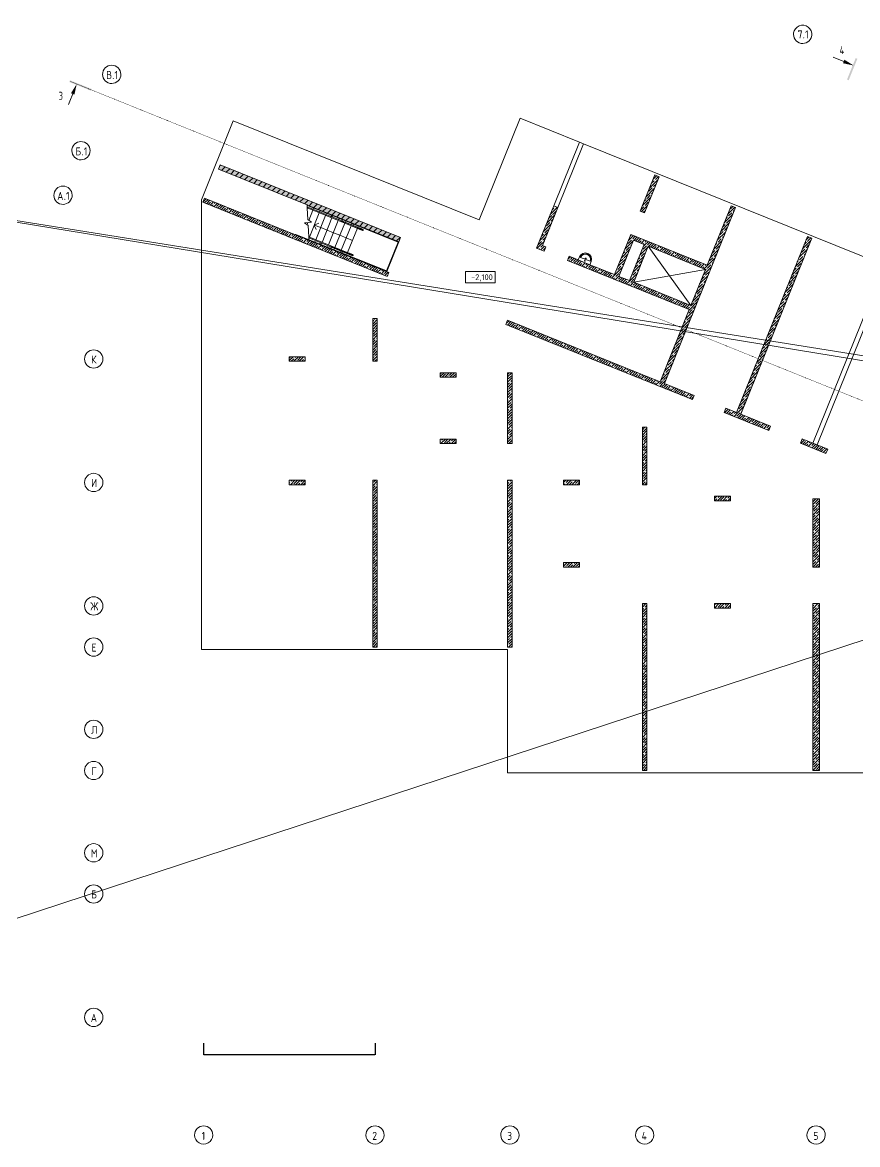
# Model space of a CAD drawing. Header units: millimetres. Extents: x -584918 to 2941280, y 3000189 to 4229862.
# Drawn here: x -466260 to -429717, y 3464707 to 3513793 of the extents above; entities that cross this region are included whole.
import ezdxf

# ---------------------------------------------------------------- set-up
doc = ezdxf.new("R2010")
doc.units = ezdxf.units.MM
doc.linetypes.add('ASVP_Линия разреза', pattern=[20, 0, -10, 0, -10])
doc.layers.get('Defpoints').update_dxf_attribs({"lineweight": 0})
for name, color, linetype, lineweight in [('Аннотация', 7, 'Continuous', 0), ('Лестницы', 7, 'Continuous', 0), ('Линии', 7, 'Continuous', 0), ('Ограждение', 7, 'Continuous', 0), ('Оси', 7, 'Continuous', 0), ('Отметки', 7, 'Continuous', 0), ('Перекрытие', 7, 'Continuous', 0), ('Разрезы', 7, 'Continuous', 0), ('Сантехника', 7, 'Continuous', 0), ('Стены внутренние', 7, 'Continuous', 0), ('Стены несущие', 7, 'Continuous', 0), ('Стены отделка', 7, 'Continuous', 0), ('Стрелки вверх', 7, 'Continuous', 0), ('экспертиза ДУ', 1, 'Continuous', 0)]:
    doc.layers.add(name, color=color, linetype=linetype, lineweight=lineweight)
doc.styles.add('GOST Common_1', font='', dxfattribs={"height": 700})
doc.styles.add('GOST Common_2', font='', dxfattribs={"height": 500})
doc.styles.add('GOST Common_4', font='', dxfattribs={"width": 0.8, "height": 700})
doc.styles.get("Standard").update_dxf_attribs({"font": 'arial.ttf'})
doc.styles.get('GOST Common_1').set_extended_font_data('GOST Common')
doc.styles.get('GOST Common_2').set_extended_font_data('GOST Common')
doc.styles.get('GOST Common_4').set_extended_font_data('GOST Common')
doc.dimstyles.new('ISO-25', dxfattribs={"dimtxt": 2.5, "dimasz": 2.5, "dimexe": 1.25, "dimexo": 0.625, "dimtad": 1, "dimtxsty": 'Standard', "dimcen": 2.5, "dimadec": 0, "dimazin": 0, "dimtfac": 1, "dimtmove": 0, "dimatfit": 3, "dimfxl": 1, "dimarcsym": 0})
pattern_1 = [(45, (-434112.28, 3473620.18), (-114.04925, 114.04925), []), (45, (-433998.23, 3473620.18), (-114.04925, 114.04925), [201.613, -40.323, 3.353, -36.97])]

# ---------------------------------------------------------------- blocks, each defined once
blk = doc.blocks.new('Тип перил - Перила_Внутренний_-6271412-АР Этаж 00')
at = {"layer": 'Ограждение'}
for p, q in [((-18203, 31458), (-17511, 31179)), ((-17496, 31216), (-18188, 31495)), ((-18158, 31463), (-18160, 31459)), ((-17478, 31165), (-17444, 31152)), ((-17429, 31189), (-17463, 31202)), ((-17436, 31172), (-17438, 31168))]:
    blk.add_line(p, q, dxfattribs=at)
at = {"layer": 'Ограждение', "flags": 128}
for points in [[(-17478, 31165), (-17481, 31166), (-17483, 31167), (-17486, 31168), (-17489, 31169), (-17491, 31171), (-17494, 31172), (-17496, 31173), (-17499, 31174), (-17501, 31175), (-17504, 31176), (-17506, 31176), (-17508, 31177), (-17511, 31178), (-17511, 31179)], [(-17496, 31216), (-17494, 31215), (-17491, 31214), (-17489, 31213), (-17487, 31212), (-17484, 31211), (-17482, 31210), (-17479, 31209), (-17477, 31208), (-17474, 31207), (-17472, 31206), (-17469, 31205), (-17466, 31204), (-17464, 31203), (-17463, 31202)]]:
    blk.add_lwpolyline(points, dxfattribs=at)
blk = doc.blocks.new('Тип перил - Дуга D40_расстояние между поручнями 400-6859487-АР Этаж 00')
at = {"layer": 'Ограждение'}
for p, q in [((0, 0), (0, 2)), ((0, -2), (0, 0))]:
    blk.add_line(p, q, dxfattribs=at)
at = {"layer": 'Ограждение', "flags": 128}
for points in [[(0, 20), (8, 20), (16, 20), (24, 20), (32, 20), (40, 20), (48, 20), (55, 20), (63, 20), (70, 20), (78, 20), (85, 20), (92, 20), (99, 20), (106, 20), (113, 20), (119, 20), (126, 20), (132, 20), (138, 20), (143, 20), (149, 20), (154, 20), (159, 20), (164, 20), (168, 20), (172, 20), (176, 20), (180, 20), (183, 20), (186, 20), (189, 20), (192, 20), (194, 20), (196, 20), (197, 20), (198, 20), (199, 20), (200, 20), (200, 20), (200, 20)], [(200, 20), (200, 20), (199, 20), (199, 20), (197, 20), (196, 20), (194, 20), (192, 20), (190, 20), (187, 20), (184, 20), (181, 20), (177, 20), (174, 20), (169, 20), (165, 20), (160, 20), (156, 20), (150, 20), (145, 20), (139, 20), (133, 20), (127, 20), (121, 20), (115, 20), (108, 20), (101, 20), (94, 20), (87, 20), (80, 20), (72, 20), (65, 20), (57, 20), (50, 20), (42, 20), (34, 20), (26, 20), (18, 20), (10, 20), (2, 20), (0, 20)], [(200, 20), (201, 20), (202, 20), (202, 20), (203, 20), (204, 20), (205, 19), (206, 19), (206, 19), (207, 19), (208, 18), (209, 18), (209, 18), (210, 17), (211, 17), (211, 17), (212, 16), (213, 16), (213, 15), (214, 14), (214, 14), (215, 13), (215, 13), (216, 12), (216, 11), (217, 11), (217, 10), (218, 9), (218, 9), (218, 8), (219, 7), (219, 6), (219, 6), (219, 5), (220, 4), (220, 3), (220, 3), (220, 2), (220, 1), (220, 0), (220, 0)], [(220, 0), (220, -1), (220, -2), (220, -2), (220, -3), (220, -4), (219, -5), (219, -6), (219, -6), (219, -7), (218, -8), (218, -9), (218, -9), (217, -10), (217, -11), (217, -11), (216, -12), (216, -13), (215, -13), (214, -14), (214, -14), (213, -15), (213, -15), (212, -16), (211, -16), (211, -17), (210, -17), (209, -18), (209, -18), (208, -18), (207, -19), (206, -19), (206, -19), (205, -19), (204, -20), (203, -20), (203, -20), (202, -20), (201, -20), (200, -20), (200, -20)], [(0, -20), (8, -20), (16, -20), (24, -20), (32, -20), (40, -20), (48, -20), (55, -20), (63, -20), (70, -20), (78, -20), (85, -20), (92, -20), (99, -20), (106, -20), (113, -20), (119, -20), (126, -20), (132, -20), (138, -20), (143, -20), (149, -20), (154, -20), (159, -20), (164, -20), (168, -20), (172, -20), (176, -20), (180, -20), (183, -20), (186, -20), (189, -20), (192, -20), (194, -20), (196, -20), (197, -20), (198, -20), (199, -20), (200, -20), (200, -20), (200, -20)], [(200, -20), (200, -20), (199, -20), (199, -20), (197, -20), (196, -20), (194, -20), (192, -20), (190, -20), (187, -20), (184, -20), (181, -20), (177, -20), (174, -20), (169, -20), (165, -20), (160, -20), (156, -20), (150, -20), (145, -20), (139, -20), (133, -20), (127, -20), (121, -20), (115, -20), (108, -20), (101, -20), (94, -20), (87, -20), (80, -20), (72, -20), (65, -20), (57, -20), (50, -20), (42, -20), (34, -20), (26, -20), (18, -20), (10, -20), (2, -20), (0, -20)]]:
    blk.add_lwpolyline(points, dxfattribs=at)
blk = doc.blocks.new('Тип перил - Перила_Внутренний_-V1-АР Этаж 00')
at = {"layer": 'Ограждение'}
for p, q in [((-19690, 32100), (-19687, 32056)), ((-17487, 31212), (-19690, 32100)), ((-17502, 31175), (-19687, 32056)), ((-17498, 31173), (-17502, 31175)), ((-17498, 31173), (-17493, 31188)), ((-17498, 31173), (-17493, 31188)), ((-17478, 31165), (-17498, 31173)), ((-17490, 31195), (-17483, 31211)), ((-17490, 31195), (-17483, 31211)), ((-17483, 31211), (-17487, 31212)), ((-17463, 31202), (-17483, 31211)), ((-17478, 31165), (-17463, 31202)), ((-17478, 31165), (-17463, 31202)), ((-17444, 31152), (-17478, 31165)), ((-17429, 31189), (-17463, 31202)), ((-17444, 31152), (-17429, 31189))]:
    blk.add_line(p, q, dxfattribs=at)
blk = doc.blocks.new('Тип перил - Перила_Внутренний_-6271440-АР Этаж 00')
at = {"layer": 'Ограждение'}
for p, q in [((-18648, 30354), (-17956, 30075)), ((-17941, 30112), (-18633, 30391)), ((-18603, 30360), (-18605, 30356)), ((-17923, 30062), (-17889, 30048)), ((-17874, 30085), (-17908, 30099)), ((-17881, 30069), (-17883, 30064))]:
    blk.add_line(p, q, dxfattribs=at)
at = {"layer": 'Ограждение', "flags": 128}
for points in [[(-17923, 30062), (-17926, 30063), (-17928, 30064), (-17931, 30065), (-17933, 30066), (-17936, 30067), (-17938, 30068), (-17941, 30069), (-17943, 30070), (-17946, 30071), (-17948, 30072), (-17951, 30073), (-17953, 30074), (-17955, 30075), (-17956, 30075)], [(-17941, 30112), (-17939, 30111), (-17936, 30110), (-17934, 30109), (-17931, 30108), (-17929, 30107), (-17927, 30106), (-17924, 30105), (-17921, 30104), (-17919, 30103), (-17916, 30102), (-17914, 30101), (-17911, 30100), (-17909, 30099), (-17908, 30099)]]:
    blk.add_lwpolyline(points, dxfattribs=at)
blk = doc.blocks.new('Тип перил - Перила_Внутренний_-V2-АР Этаж 00')
at = {"layer": 'Ограждение'}
for p, q in [((-19620, 30788), (-19617, 30744)), ((-17931, 30108), (-19620, 30788)), ((-17946, 30071), (-19617, 30744)), ((-17943, 30070), (-17946, 30071)), ((-17943, 30070), (-17937, 30084)), ((-17943, 30070), (-17937, 30084)), ((-17923, 30062), (-17943, 30070)), ((-17934, 30091), (-17928, 30107)), ((-17934, 30091), (-17928, 30107)), ((-17928, 30107), (-17931, 30108)), ((-17908, 30099), (-17928, 30107)), ((-17923, 30062), (-17908, 30099)), ((-17923, 30062), (-17908, 30099)), ((-17889, 30048), (-17923, 30062)), ((-17874, 30085), (-17908, 30099)), ((-17889, 30048), (-17874, 30085))]:
    blk.add_line(p, q, dxfattribs=at)
blk = doc.blocks.new('ADSK_Ограждение_Опоры_Г_образная - D15 высота60 консоль80-139754-АР Этаж 00')
at = {"layer": 'Ограждение'}
for p, q in [((-7.5, 80), (-7.5, 20)), ((-7.5, 80), (0, 80)), ((0, 80), (7.5, 80)), ((7.5, 20), (7.5, 80))]:
    blk.add_line(p, q, dxfattribs=at)
blk = doc.blocks.new('ADSK_Ограждение_Опоры_Г_образная - D15 высота60 консоль80-V3-АР Этаж 00')
at = {"layer": 'Ограждение'}
for p, q in [((-8, 80), (0, 80)), ((-8, 80), (-8, 20)), ((0, 80), (8, 80)), ((8, 20), (8, 80))]:
    blk.add_line(p, q, dxfattribs=at)
blk = doc.blocks.new('ADSK_Умывальник_Полукруглый_Керамический_ГОСТ30493-96 - 2-ой величины-228735-АР Этаж 00')
at = {"layer": 'Сантехника'}
for p, q in [((-7770, 29916), (-7824, 29782)), ((-7824, 29782), (-7314, 29576)), ((-7306, 29729), (-7724, 29897)), ((-7314, 29576), (-7260, 29710))]:
    blk.add_line(p, q, dxfattribs=at)
at = {"layer": 'Сантехника', "flags": 128}
blk.add_lwpolyline([(-7306, 29729), (-7303, 29738), (-7300, 29746), (-7298, 29755), (-7296, 29764), (-7294, 29772), (-7292, 29781), (-7291, 29790), (-7290, 29799), (-7290, 29808), (-7290, 29817), (-7290, 29826), (-7291, 29835), (-7292, 29844), (-7293, 29853), (-7295, 29862), (-7297, 29870), (-7300, 29879), (-7303, 29888), (-7306, 29896), (-7309, 29904), (-7313, 29913), (-7317, 29921), (-7322, 29928), (-7326, 29936), (-7331, 29943), (-7337, 29951), (-7342, 29958), (-7348, 29964), (-7355, 29971), (-7361, 29977), (-7368, 29983), (-7375, 29989), (-7382, 29995), (-7389, 30000), (-7397, 30005), (-7404, 30009), (-7412, 30013), (-7420, 30017), (-7429, 30021), (-7437, 30024), (-7446, 30027), (-7454, 30030), (-7463, 30032), (-7472, 30034), (-7480, 30036), (-7489, 30037), (-7498, 30038), (-7507, 30038), (-7516, 30038), (-7525, 30038), (-7534, 30037), (-7543, 30036), (-7552, 30035), (-7561, 30034), (-7570, 30032), (-7578, 30029), (-7587, 30026), (-7596, 30023), (-7604, 30020), (-7612, 30016), (-7620, 30012), (-7628, 30008), (-7636, 30003), (-7643, 29998), (-7650, 29993), (-7658, 29987), (-7664, 29982), (-7671, 29975), (-7677, 29969), (-7683, 29962), (-7689, 29956), (-7695, 29948), (-7700, 29941), (-7705, 29934), (-7710, 29926), (-7714, 29918), (-7718, 29910), (-7722, 29902), (-7724, 29897)], dxfattribs=at)
at = {"layer": 'Сантехника'}
for centre, radius, start, end in [((-7515, 29813), 275, 338.0513, 158.0513), ((-7515, 29813), 225, 338.0513, 158.0513), ((-7541, 29748), 17, 158.0513, 338.0513), ((-7541, 29748), 17, 338.0513, 158.0513), ((-7502, 29846), 20, 158.0513, 338.0513), ((-7502, 29846), 20, 338.0513, 158.0513)]:
    blk.add_arc(centre, radius, start, end, dxfattribs=at)
blk = doc.blocks.new('ADSK_СифонБутылочный_ГОСТ23289-94 - Для умывальника_Вертикальный выпуск_DN40-6690948-АР Этаж 00')
at = {"layer": 'Сантехника'}
for radius, start, end in [(20, 158.285, 163.4876), (20, 158.285, 163.4876), (13.3, 0, 180), (13.3, 180, 0), (20, 338.285, 343.4876), (20, 338.285, 343.4876)]:
    blk.add_arc((0, 0), radius, start, end, dxfattribs=at)
blk = doc.blocks.new('Ось сетки - Круг_Ø8 мм-6577-АР Этаж 00')
at = {"layer": 'Оси'}
for start, end in [(360, 180), (180, 360)]:
    blk.add_arc((0, 0), 4, start, end, dxfattribs=at)
blk = doc.blocks.new('Разрез - Номер вида спереди_3_5 мм-64067-АР Этаж 00')
at = {"layer": 'Разрезы'}
for points in [[(9.8, 0.4), (9.8, -0.39), (-0.33, -0.39), (-0.33, 0.4)], [(2.18, -4.67), (3, 0), (3.82, -4.67)]]:
    blk.add_hatch(color=256, dxfattribs=at).paths.add_polyline_path(points)
at = {"layer": 'Разрезы', "lineweight": 20}
blk.add_line((3, -3), (3, -9.66), dxfattribs=at)
blk = doc.blocks.new('Высотные отметки - Рамка-5093-АР Этаж 00')
at = {"layer": 'Аннотация'}
for p, q in [((-6.5, 0), (-6.5, 5)), ((-6.5, 5), (6.5, 5)), ((6.5, 5), (6.5, 0)), ((6.5, 0), (-6.5, 0))]:
    blk.add_line(p, q, dxfattribs=at)
blk = doc.blocks.new('*D1168')
at = {"color": 0, "lineweight": -2, "transparency": 16777216}
for p, q in [((-458331, 3469149), (-458331, 3468639)), ((-450831, 3469149), (-450831, 3468639)), ((-458329, 3468640), (-450834, 3468640))]:
    blk.add_line(p, q, dxfattribs=at)
at = {"color": 0, "transparency": 16777216}
for points in [[(-458329, 3468640), (-458329, 3468640), (-458331, 3468640)], [(-450834, 3468640), (-450834, 3468640), (-450831, 3468640)]]:
    blk.add_solid(points, dxfattribs=at)
at = {"layer": 'Defpoints', "color": 0, "transparency": 16777216}
for p in [(-458331, 3469150), (-450831, 3469150), (-450831, 3468640)]:
    blk.add_point(p, dxfattribs=at)
at = {"color": 0, "transparency": 16777216, "insert": (-454581, 3468642), "char_height": 2.5, "attachment_point": 5}
blk.add_mtext('7500', dxfattribs=at)

msp = doc.modelspace()

# ---------------------------------------------------------------- hatches: boundary and pattern name
at = {"layer": 'Стены внутренние'}
h = msp.add_hatch(dxfattribs=at)
h.set_pattern_fill('FP_4', color=256, style=0, pattern_type=2)
h.set_pattern_definition([(45, (-434112.28, 3473620.18), (-141.4214, 141.4214), [])])
h.paths.add_polyline_path([(-449794.051, 3504196.318), (-449719.296, 3504381.822), (-457603.206, 3507558.92), (-457677.962, 3507373.416), (-451131.357, 3504735.233)])
h = msp.add_hatch(dxfattribs=at)
h.set_pattern_fill('FP_5', color=256, style=0, pattern_type=2)
h.set_pattern_definition([(50, (-434112.28, 3473620.18), (364.368, -31.8783), [38.1, -419.1]), (355, (-434112.28, 3473620.2), (-70.486, 382.1133), [30.48, -335.28]), (100.451, (-434081.9, 3473617.53), (293.885, 350.2334), [32.38, -356.18]), (46.184, (-434112.28, 3473721.8), (542.1585, -84.086), [57.15, -628.65]), (96.636, (-434067.1, 3473714.8), (474.805, 494.8554), [48.57, -534.27]), (351.184, (-434112.3, 3473721.8), (474.81, 494.85), [45.72, -502.92]), (21, (-434061.48, 3473696.38), (303.2285, -204.5305), [38.1, -419.1]), (326, (-434061.48, 3473696.4), (123.604, 368.376), [30.48, -335.28]), (71.451, (-434036.2, 3473679.34), (426.834, 163.8427), [32.38, -356.18]), (37.5, (-434112.28, 3473620.18), (6.17665, 169.11015), [16.764, -314.452, 16.764, -323.596, -336.55]), (37.5, (-434112.28, 3473620.18), (6.17665, 169.11015), [-671.576, 16.764, -319.786]), (7.5, (-434112.28, 3473620.18), (133.6389, 200.3615), [16.764, -177.292, 16.764, -306.832, -128.27]), (7.5, (-434112.28, 3473620.18), (133.6389, 200.3615), [-517.652, 16.764, -111.506]), (327.5, (-434225.56, 3473620.18), (271.1818, -11.45836), [16.764, -110.236, 16.764, -379.476, -525.78]), (327.5, (-434225.56, 3473620.18), (271.1818, -11.45836), [-523.24, 16.764, -509.016]), (317.5, (-434276.36, 3473620.18), (296.2585, 50.8528), [16.764, -148.336, 16.764, -246.38, -373.38]), (317.5, (-434276.36, 3473620.18), (296.2585, 50.8528), [-428.244, 16.764, -356.616])])
h.paths.add_polyline_path([(-449794.051, 3504196.318), (-449719.296, 3504381.822), (-457603.206, 3507558.92), (-457677.962, 3507373.416), (-451131.357, 3504735.233)])
h = msp.add_hatch(dxfattribs=at)
h.set_pattern_fill('FP_7', color=256, style=0, pattern_type=2)
h.set_pattern_definition(pattern_1)
h.paths.add_polyline_path([(-439038.985, 3505468.542), (-438403.565, 3507045.324), (-438589.069, 3507120.079), (-439224.489, 3505543.297)])
h = msp.add_hatch(dxfattribs=at)
h.set_pattern_fill('FP_7', color=256, style=0, pattern_type=2)
h.set_pattern_definition(pattern_1)
h.paths.add_polyline_path([(-450299.341, 3502674.91), (-450224.586, 3502860.414), (-458294, 3506112.268), (-458368.756, 3505926.764), (-451131.357, 3503010.2)])
h = msp.add_hatch(dxfattribs=at)
h.set_pattern_fill('FP_7', color=256, style=0, pattern_type=2)
h.set_pattern_definition(pattern_1)
h.paths.add_polyline_path([(-443499.382, 3504031.58), (-442826.584, 3505701.114), (-443012.088, 3505775.869), (-443684.886, 3504106.335)])
h = msp.add_hatch(dxfattribs=at)
h.set_pattern_fill('FP_7', color=256, style=0, pattern_type=2)
h.set_pattern_definition(pattern_1)
h.paths.add_polyline_path([(-438166.84, 3498001.323), (-435064.497, 3505699.729), (-435250.001, 3505774.485), (-438352.344, 3498076.078)])
h = msp.add_hatch(dxfattribs=at)
h.set_pattern_fill('FP_7', color=256, style=0, pattern_type=2)
h.set_pattern_definition(pattern_1)
h.paths.add_polyline_path([(-440160.314, 3502685.985), (-439450.139, 3504448.271), (-439635.643, 3504523.026), (-440345.818, 3502760.74)])
h = msp.add_hatch(dxfattribs=at)
h.set_pattern_fill('FP_7', color=256, style=0, pattern_type=2)
h.set_pattern_definition(pattern_1)
h.paths.add_polyline_path([(-436371.33, 3502991.928), (-436296.575, 3503177.432), (-439450.139, 3504448.271), (-439524.894, 3504262.767), (-437686.527, 3503521.933)])
h = msp.add_hatch(dxfattribs=at)
h.set_pattern_fill('FP_7', color=256, style=0, pattern_type=2)
h.set_pattern_definition(pattern_1)
h.paths.add_polyline_path([(-434827.772, 3496655.728), (-431725.429, 3504354.135), (-431910.933, 3504428.89), (-435013.276, 3496730.483)])
h = msp.add_hatch(dxfattribs=at)
h.set_pattern_fill('FP_7', color=256, style=0, pattern_type=2)
h.set_pattern_definition(pattern_1)
h.paths.add_polyline_path([(-443435.009, 3503790.01), (-443360.254, 3503975.513), (-443684.886, 3504106.335), (-443759.641, 3503920.831), (-443448.597, 3503795.485)])
h = msp.add_hatch(dxfattribs=at)
h.set_pattern_fill('FP_7', color=256, style=0, pattern_type=2)
h.set_pattern_definition(pattern_1)
h.paths.add_polyline_path([(-439511.051, 3502424.342), (-438875.631, 3504001.124), (-439061.135, 3504075.879), (-439696.554, 3502499.097), (-439607.217, 3502463.096)])
h = msp.add_hatch(dxfattribs=at)
h.set_pattern_fill('FP_7', color=256, style=0, pattern_type=2)
h.set_pattern_definition(pattern_1)
h.paths.add_polyline_path([(-437081.505, 3501229.642), (-437006.75, 3501415.146), (-442339.983, 3503564.359), (-442414.738, 3503378.856), (-439376.139, 3502154.345)])
h = msp.add_hatch(dxfattribs=at)
h.set_pattern_fill('FP_7', color=256, style=0, pattern_type=2)
h.set_pattern_definition(pattern_1)
h.paths.add_polyline_path([(-450731.378, 3498969.516), (-450731.378, 3500840.837), (-450931.378, 3500840.837), (-450931.378, 3498969.516)])
h = msp.add_hatch(dxfattribs=at)
h.set_pattern_fill('FP_7', color=256, style=0, pattern_type=2)
h.set_pattern_definition(pattern_1)
h.paths.add_polyline_path([(-436943.069, 3497292.532), (-436868.314, 3497478.036), (-445030.48, 3500767.267), (-445105.235, 3500581.763), (-441527.907, 3499140.153)])
h = msp.add_hatch(dxfattribs=at)
h.set_pattern_fill('FP_7', color=256, style=0, pattern_type=2)
h.set_pattern_definition(pattern_1)
h.paths.add_polyline_path([(-453881.378, 3498969.516), (-453881.378, 3499169.516), (-454581.378, 3499169.516), (-454581.378, 3498969.516)])
h = msp.add_hatch(dxfattribs=at)
h.set_pattern_fill('FP_7', color=256, style=0, pattern_type=2)
h.set_pattern_definition(pattern_1)
h.paths.add_polyline_path([(-447281.378, 3498269.516), (-447281.378, 3498469.516), (-447981.378, 3498469.516), (-447981.378, 3498269.516)])
h = msp.add_hatch(dxfattribs=at)
h.set_pattern_fill('FP_7', color=256, style=0, pattern_type=2)
h.set_pattern_definition(pattern_1)
h.paths.add_polyline_path([(-444831.378, 3495369.516), (-444831.378, 3498463.225), (-445031.378, 3498463.225), (-445031.378, 3495369.516)])
h = msp.add_hatch(dxfattribs=at)
h.set_pattern_fill('FP_7', color=256, style=0, pattern_type=2)
h.set_pattern_definition(pattern_1)
h.paths.add_polyline_path([(-433604.001, 3495946.937), (-433529.246, 3496132.441), (-435477.036, 3496917.371), (-435551.791, 3496731.868), (-433845.147, 3496044.116)])
h = msp.add_hatch(dxfattribs=at)
h.set_pattern_fill('FP_7', color=256, style=0, pattern_type=2)
h.set_pattern_definition(pattern_1)
h.paths.add_polyline_path([(-438931.378, 3493569.516), (-438931.378, 3496085.614), (-439131.378, 3496085.614), (-439131.378, 3493569.516)])
h = msp.add_hatch(dxfattribs=at)
h.set_pattern_fill('FP_7', color=256, style=0, pattern_type=2)
h.set_pattern_definition(pattern_1)
h.paths.add_polyline_path([(-447281.378, 3495369.516), (-447281.378, 3495569.516), (-447981.378, 3495569.516), (-447981.378, 3495369.516)])
h = msp.add_hatch(dxfattribs=at)
h.set_pattern_fill('FP_7', color=256, style=0, pattern_type=2)
h.set_pattern_definition(pattern_1)
h.paths.add_polyline_path([(-431099.7, 3494937.742), (-431024.945, 3495123.245), (-432137.968, 3495571.777), (-432212.723, 3495386.273)])
h = msp.add_hatch(dxfattribs=at)
h.set_pattern_fill('FP_7', color=256, style=0, pattern_type=2)
h.set_pattern_definition(pattern_1)
h.paths.add_polyline_path([(-453881.378, 3493569.516), (-453881.378, 3493769.516), (-454581.378, 3493769.516), (-454581.378, 3493569.516)])
h = msp.add_hatch(dxfattribs=at)
h.set_pattern_fill('FP_7', color=256, style=0, pattern_type=2)
h.set_pattern_definition(pattern_1)
h.paths.add_polyline_path([(-450931.378, 3486469.516), (-450731.378, 3486469.516), (-450731.378, 3493769.516), (-450931.378, 3493769.516)])
h = msp.add_hatch(dxfattribs=at)
h.set_pattern_fill('FP_7', color=256, style=0, pattern_type=2)
h.set_pattern_definition(pattern_1)
h.paths.add_polyline_path([(-444831.378, 3486469.516), (-444831.378, 3493769.516), (-445031.378, 3493769.516), (-445031.378, 3486469.516)])
h = msp.add_hatch(dxfattribs=at)
h.set_pattern_fill('FP_7', color=256, style=0, pattern_type=2)
h.set_pattern_definition(pattern_1)
h.paths.add_polyline_path([(-441881.378, 3493569.516), (-441881.378, 3493769.516), (-442581.378, 3493769.516), (-442581.378, 3493569.516)])
h = msp.add_hatch(dxfattribs=at)
h.set_pattern_fill('FP_7', color=256, style=0, pattern_type=2)
h.set_pattern_definition(pattern_1)
h.paths.add_polyline_path([(-435981.378, 3492869.516), (-435281.378, 3492869.516), (-435281.378, 3493069.516), (-435981.378, 3493069.516)])
h = msp.add_hatch(dxfattribs=at)
h.set_pattern_fill('FP_7', color=256, style=0, pattern_type=2)
h.set_pattern_definition(pattern_1)
h.paths.add_polyline_path([(-431381.378, 3489969.516), (-431381.378, 3492955.411), (-431681.378, 3492955.411), (-431681.378, 3489969.516)])
h = msp.add_hatch(dxfattribs=at)
h.set_pattern_fill('FP_7', color=256, style=0, pattern_type=2)
h.set_pattern_definition(pattern_1)
h.paths.add_polyline_path([(-441881.378, 3489969.516), (-441881.378, 3490169.516), (-442581.378, 3490169.516), (-442581.378, 3489969.516)])
h = msp.add_hatch(dxfattribs=at)
h.set_pattern_fill('FP_7', color=256, style=0, pattern_type=2)
h.set_pattern_definition(pattern_1)
h.paths.add_polyline_path([(-438931.378, 3481069.516), (-438931.378, 3488369.516), (-439131.378, 3488369.516), (-439131.378, 3481069.516)])
h = msp.add_hatch(dxfattribs=at)
h.set_pattern_fill('FP_7', color=256, style=0, pattern_type=2)
h.set_pattern_definition(pattern_1)
h.paths.add_polyline_path([(-435981.378, 3488169.516), (-435281.378, 3488169.516), (-435281.378, 3488369.516), (-435981.378, 3488369.516)])
h = msp.add_hatch(dxfattribs=at)
h.set_pattern_fill('FP_7', color=256, style=0, pattern_type=2)
h.set_pattern_definition(pattern_1)
h.paths.add_polyline_path([(-431381.378, 3481069.516), (-431381.378, 3488369.516), (-431681.378, 3488369.516), (-431681.378, 3481069.516)])

# ---------------------------------------------------------------- linework, layer by layer
at = {"layer": 'Лестницы'}
for p, q in [((-453782.382, 3505803.556), (-453806.883, 3505813.43)), ((-453806.883, 3505813.43), (-453801.891, 3505719.775)), ((-453803.556, 3505751.014), (-453782.382, 3505803.556)), ((-453803.556, 3505751.014), (-453782.382, 3505803.556)), ((-453799.541, 3505675.703), (-453772.424, 3505166.983)), ((-453728.224, 3505135.329), (-453550.849, 3505575.483)), ((-453728.224, 3505135.329), (-453550.849, 3505575.483)), ((-453702.436, 3504396.704), (-453272.593, 3505463.351)), ((-453702.436, 3504396.704), (-453272.593, 3505463.351)), ((-453535.898, 3505612.584), (-453511.602, 3505672.873)), ((-453535.898, 3505612.584), (-453511.602, 3505672.873)), ((-453424.18, 3504284.571), (-452994.337, 3505351.218)), ((-453424.18, 3504284.571), (-452994.337, 3505351.218)), ((-453257.642, 3505500.451), (-453233.346, 3505560.74)), ((-453257.642, 3505500.451), (-453233.346, 3505560.74)), ((-453145.924, 3504172.438), (-452716.082, 3505239.085)), ((-453145.924, 3504172.438), (-452716.082, 3505239.085)), ((-452979.386, 3505388.318), (-452955.091, 3505448.607)), ((-452979.386, 3505388.318), (-452955.091, 3505448.607)), ((-452701.131, 3505276.186), (-452676.835, 3505336.474)), ((-452701.131, 3505276.186), (-452676.835, 3505336.474)), ((-452422.875, 3505164.053), (-452398.579, 3505224.341)), ((-452422.875, 3505164.053), (-452398.579, 3505224.341)), ((-453609.742, 3505050.477), (-453921.799, 3505033.843)), ((-453921.799, 3505033.843), (-453759.116, 3504917.337)), ((-453803.316, 3504948.991), (-453765.77, 3505042.16)), ((-453803.316, 3504948.991), (-453765.77, 3505042.16)), ((-453772.424, 3505166.983), (-453609.742, 3505050.477)), ((-453759.116, 3504917.337), (-453731.999, 3504408.617)), ((-452867.669, 3504060.305), (-452437.826, 3505126.952)), ((-452867.669, 3504060.305), (-452437.826, 3505126.952)), ((-452589.413, 3503948.172), (-452159.57, 3505014.819)), ((-452589.413, 3503948.172), (-452159.57, 3505014.819)), ((-452311.157, 3503836.039), (-451881.315, 3504902.686)), ((-452311.157, 3503836.039), (-451881.315, 3504902.686)), ((-452144.619, 3505051.92), (-452120.324, 3505112.208)), ((-452144.619, 3505051.92), (-452120.324, 3505112.208)), ((-452032.902, 3503723.906), (-451602.993, 3504790.718)), ((-452032.902, 3503723.906), (-451602.993, 3504790.718)), ((-451866.364, 3504939.787), (-451842.068, 3505000.076)), ((-451866.364, 3504939.787), (-451842.068, 3505000.076)), ((-451588.108, 3504827.654), (-451563.812, 3504887.943)), ((-451588.108, 3504827.654), (-451563.812, 3504887.943)), ((-453729.649, 3504364.545), (-453724.657, 3504270.89)), ((-453727.984, 3504333.306), (-453717.387, 3504359.603)), ((-453727.984, 3504333.306), (-453717.387, 3504359.603)), ((-453463.427, 3504187.181), (-453439.131, 3504247.47)), ((-453463.427, 3504187.181), (-453439.131, 3504247.47)), ((-453185.171, 3504075.049), (-453160.875, 3504135.337)), ((-453185.171, 3504075.049), (-453160.875, 3504135.337)), ((-452906.915, 3503962.916), (-452882.62, 3504023.204)), ((-452906.915, 3503962.916), (-452882.62, 3504023.204)), ((-452628.66, 3503850.783), (-452604.364, 3503911.072)), ((-452628.66, 3503850.783), (-452604.364, 3503911.072)), ((-452350.404, 3503738.65), (-452326.108, 3503798.939)), ((-452350.404, 3503738.65), (-452326.108, 3503798.939)), ((-452072.148, 3503626.517), (-452047.787, 3503686.97)), ((-452072.148, 3503626.517), (-452047.787, 3503686.97))]:
    msp.add_line(p, q, dxfattribs=at)
at = {"layer": 'Линии'}
for p, q in [((-438875.631, 3504001.124), (-437006.75, 3501415.146)), ((-439511.051, 3502424.342), (-436371.33, 3502991.928))]:
    msp.add_line(p, q, dxfattribs=at)
at = {"layer": 'Перекрытие'}
for p, q in [((-457041.158, 3509488.713), (-458431.378, 3506038.907)), ((-446281.938, 3505152.909), (-457041.158, 3509488.713)), ((-444487.812, 3509604.999), (-446281.938, 3505152.909)), ((-441890.759, 3508558.426), (-444487.812, 3509604.999)), ((-428534.487, 3503176.047), (-441705.256, 3508483.67)), ((-458431.378, 3506038.907), (-458431.378, 3486369.516)), ((-458431.378, 3486369.516), (-445031.378, 3486369.516)), ((-445031.378, 3486369.516), (-445031.378, 3480969.516)), ((-445031.378, 3480969.516), (-409624.117, 3480969.516))]:
    msp.add_line(p, q, dxfattribs=at)
at = {"layer": 'Разрезы', "linetype": 'ASVP_Линия разреза'}
msp.add_line((-464163.063, 3511212.981), (-396351.646, 3483885.992), dxfattribs=at)
at = {"layer": 'Стены внутренние'}
for p, q in [((-443012.088, 3505775.869), (-441890.759, 3508558.426)), ((-441705.256, 3508483.67), (-442826.584, 3505701.114)), ((-441890.759, 3508558.426), (-441705.256, 3508483.67)), ((-431674.208, 3495384.889), (-428534.487, 3503176.047)), ((-428348.984, 3503101.292), (-431488.704, 3495310.133))]:
    msp.add_line(p, q, dxfattribs=at)
at = {"layer": 'Стены несущие'}
for p, q in [((-457603.206, 3507558.92), (-457677.962, 3507373.416)), ((-453806.883, 3505813.43), (-457677.962, 3507373.416)), ((-457603.206, 3507558.92), (-449719.296, 3504381.822)), ((-439224.489, 3505543.297), (-438589.069, 3507120.079)), ((-438403.565, 3507045.324), (-439038.985, 3505468.542)), ((-438403.565, 3507045.324), (-438589.069, 3507120.079)), ((-458368.756, 3505926.764), (-458294, 3506112.268)), ((-450299.341, 3502674.91), (-458368.756, 3505926.764)), ((-458294, 3506112.268), (-450224.586, 3502860.414)), ((-449794.051, 3504196.318), (-453782.382, 3505803.556)), ((-443759.641, 3503920.831), (-443012.088, 3505775.869)), ((-442826.584, 3505701.114), (-443499.382, 3504031.58)), ((-443012.088, 3505775.869), (-442826.584, 3505701.114)), ((-435064.497, 3505699.729), (-438166.84, 3498001.323)), ((-436296.575, 3503177.432), (-435250.001, 3505774.485)), ((-435250.001, 3505774.485), (-435064.497, 3505699.729)), ((-439038.985, 3505468.542), (-439224.489, 3505543.297)), ((-449719.296, 3504381.822), (-449794.051, 3504196.318)), ((-440345.818, 3502760.74), (-439635.643, 3504523.026)), ((-439524.894, 3504262.767), (-440160.314, 3502685.985)), ((-439635.643, 3504523.026), (-436296.575, 3503177.432)), ((-439061.135, 3504075.879), (-439524.894, 3504262.767)), ((-435013.276, 3496730.483), (-431910.933, 3504428.89)), ((-431725.429, 3504354.135), (-434827.772, 3496655.728)), ((-431910.933, 3504428.89), (-431725.429, 3504354.135)), ((-443435.009, 3503790.01), (-443759.641, 3503920.831)), ((-443499.382, 3504031.58), (-443360.254, 3503975.513)), ((-443360.254, 3503975.513), (-443435.009, 3503790.01)), ((-439696.554, 3502499.097), (-439061.135, 3504075.879)), ((-438875.631, 3504001.124), (-439511.051, 3502424.342)), ((-436371.33, 3502991.928), (-438875.631, 3504001.124)), ((-442339.983, 3503564.359), (-442414.738, 3503378.856)), ((-437081.505, 3501229.642), (-442414.738, 3503378.856)), ((-442339.983, 3503564.359), (-441936.512, 3503401.767)), ((-450299.341, 3502674.91), (-450224.586, 3502860.414)), ((-441426.377, 3503196.19), (-440345.818, 3502760.74)), ((-437006.75, 3501415.146), (-436371.33, 3502991.928)), ((-440160.314, 3502685.985), (-439696.554, 3502499.097)), ((-439511.051, 3502424.342), (-437006.75, 3501415.146)), ((-450931.378, 3498969.516), (-450931.378, 3500840.837)), ((-450931.378, 3500840.837), (-450731.378, 3500840.837)), ((-450731.378, 3500840.837), (-450731.378, 3498969.516)), ((-438352.344, 3498076.078), (-437081.505, 3501229.642)), ((-445105.235, 3500581.763), (-445030.48, 3500767.267)), ((-436943.069, 3497292.532), (-445105.235, 3500581.763)), ((-445030.48, 3500767.267), (-438352.344, 3498076.078)), ((-454581.378, 3499169.516), (-453881.378, 3499169.516)), ((-454581.378, 3499169.516), (-454581.378, 3498969.516)), ((-453881.378, 3498969.516), (-454581.378, 3498969.516)), ((-453881.378, 3499169.516), (-453881.378, 3498969.516)), ((-450931.378, 3498969.516), (-450731.378, 3498969.516)), ((-447981.378, 3498469.516), (-447281.378, 3498469.516)), ((-447981.378, 3498469.516), (-447981.378, 3498269.516)), ((-447281.378, 3498469.516), (-447281.378, 3498269.516)), ((-445031.378, 3495369.516), (-445031.378, 3498463.225)), ((-445031.378, 3498463.225), (-444831.378, 3498463.225)), ((-444831.378, 3498463.225), (-444831.378, 3495369.516)), ((-447281.378, 3498269.516), (-447981.378, 3498269.516)), ((-438166.84, 3498001.323), (-436868.314, 3497478.036)), ((-436943.069, 3497292.532), (-436868.314, 3497478.036)), ((-435551.791, 3496731.868), (-435477.036, 3496917.371)), ((-435477.036, 3496917.371), (-435013.276, 3496730.483)), ((-433604.001, 3495946.937), (-435551.791, 3496731.868)), ((-434827.772, 3496655.728), (-433529.246, 3496132.441)), ((-439131.378, 3493569.516), (-439131.378, 3496085.614)), ((-439131.378, 3496085.614), (-438931.378, 3496085.614)), ((-438931.378, 3496085.614), (-438931.378, 3493569.516)), ((-433604.001, 3495946.937), (-433529.246, 3496132.441)), ((-447981.378, 3495569.516), (-447281.378, 3495569.516)), ((-447981.378, 3495569.516), (-447981.378, 3495369.516)), ((-447281.378, 3495569.516), (-447281.378, 3495369.516)), ((-432212.723, 3495386.273), (-432137.968, 3495571.777)), ((-431099.7, 3494937.742), (-432212.723, 3495386.273)), ((-432137.968, 3495571.777), (-431024.945, 3495123.245)), ((-447281.378, 3495369.516), (-447981.378, 3495369.516)), ((-445031.378, 3495369.516), (-444831.378, 3495369.516)), ((-431099.7, 3494937.742), (-431024.945, 3495123.245)), ((-454581.378, 3493769.516), (-453881.378, 3493769.516)), ((-454581.378, 3493769.516), (-454581.378, 3493569.516)), ((-453881.378, 3493569.516), (-454581.378, 3493569.516)), ((-453881.378, 3493769.516), (-453881.378, 3493569.516)), ((-450931.378, 3486469.516), (-450931.378, 3493769.516)), ((-450731.378, 3493769.516), (-450931.378, 3493769.516)), ((-450731.378, 3493769.516), (-450731.378, 3486469.516)), ((-445031.378, 3486469.516), (-445031.378, 3493769.516)), ((-445031.378, 3493769.516), (-444831.378, 3493769.516)), ((-444831.378, 3493769.516), (-444831.378, 3486469.516)), ((-442581.378, 3493769.516), (-441881.378, 3493769.516)), ((-442581.378, 3493569.516), (-442581.378, 3493769.516)), ((-441881.378, 3493569.516), (-442581.378, 3493569.516)), ((-441881.378, 3493569.516), (-441881.378, 3493769.516)), ((-439131.378, 3493569.516), (-438931.378, 3493569.516)), ((-435981.378, 3493069.516), (-435281.378, 3493069.516)), ((-435981.378, 3493069.516), (-435981.378, 3492869.516)), ((-435281.378, 3493069.516), (-435281.378, 3492869.516)), ((-431681.378, 3489969.516), (-431681.378, 3492955.411)), ((-431681.378, 3492955.411), (-431381.378, 3492955.411)), ((-431381.378, 3492955.411), (-431381.378, 3489969.516)), ((-435281.378, 3492869.516), (-435981.378, 3492869.516)), ((-442581.378, 3490169.516), (-441881.378, 3490169.516)), ((-442581.378, 3489969.516), (-442581.378, 3490169.516)), ((-441881.378, 3489969.516), (-441881.378, 3490169.516)), ((-441881.378, 3489969.516), (-442581.378, 3489969.516)), ((-431681.378, 3489969.516), (-431381.378, 3489969.516)), ((-439131.378, 3481069.516), (-439131.378, 3488369.516)), ((-438931.378, 3488369.516), (-439131.378, 3488369.516)), ((-438931.378, 3488369.516), (-438931.378, 3481069.516)), ((-435981.378, 3488369.516), (-435281.378, 3488369.516)), ((-435981.378, 3488369.516), (-435981.378, 3488169.516)), ((-435281.378, 3488169.516), (-435981.378, 3488169.516)), ((-435281.378, 3488369.516), (-435281.378, 3488169.516)), ((-431681.378, 3481069.516), (-431681.378, 3488369.516)), ((-431681.378, 3488369.516), (-431381.378, 3488369.516)), ((-431381.378, 3488369.516), (-431381.378, 3481069.516)), ((-450731.378, 3486469.516), (-450931.378, 3486469.516)), ((-445031.378, 3486469.516), (-444831.378, 3486469.516)), ((-438931.378, 3481069.516), (-439131.378, 3481069.516)), ((-431681.378, 3481069.516), (-431381.378, 3481069.516))]:
    msp.add_line(p, q, dxfattribs=at)
at = {"layer": 'Стены отделка'}
for p, q in [((-449820.077, 3504185.243), (-453789.858, 3505785.006)), ((-454305.669, 3504505.03), (-454298.194, 3504523.58)), ((-454305.669, 3504505.03), (-450317.338, 3502897.792)), ((-450328.413, 3502923.818), (-454298.194, 3504523.58)), ((-450328.413, 3502923.818), (-449820.077, 3504185.243)), ((-449794.051, 3504196.318), (-450317.338, 3502897.792))]:
    msp.add_line(p, q, dxfattribs=at)
at = {"layer": 'Стрелки вверх'}
for p, q in [((-453487.514, 3504930.027), (-453292.32, 3505013.089)), ((-453209.259, 3504817.894), (-453487.514, 3504930.027)), ((-453487.514, 3504930.027), (-453404.453, 3504734.833)), ((-452931.003, 3504705.761), (-453209.259, 3504817.894)), ((-452652.747, 3504593.629), (-452931.003, 3504705.761)), ((-452374.492, 3504481.496), (-452652.747, 3504593.629)), ((-452096.236, 3504369.363), (-452374.492, 3504481.496)), ((-451817.98, 3504257.23), (-452096.236, 3504369.363))]:
    msp.add_line(p, q, dxfattribs=at)
at = {"layer": 'экспертиза ДУ'}
for points in [[(-484200.006, 3507942.029), (-417233.435, 3496986.059)], [(-416197.341, 3497096.807), (-484200.006, 3507942.029)], [(-493580.006, 3465722.029), (-410659.543, 3492960.041)]]:
    msp.add_lwpolyline(points, dxfattribs=at)

# ---------------------------------------------------------------- block references
at = {"layer": 'Аннотация', "xscale": 99.99999999999993, "yscale": 99.99999999999993, "zscale": 99.99999999999993}
msp.add_blockref('Высотные отметки - Рамка-5093-АР Этаж 00', (-446220.544, 3502397.029), dxfattribs=at)
at = {"layer": 'Ограждение'}
for name in ['Тип перил - Перила_Внутренний_-V1-АР Этаж 00', 'Тип перил - Перила_Внутренний_-6271412-АР Этаж 00', 'Тип перил - Перила_Внутренний_-V2-АР Этаж 00', 'Тип перил - Перила_Внутренний_-6271440-АР Этаж 00']:
    msp.add_blockref(name, (-434112.277, 3473620.183), dxfattribs=at)
for name, p, rotation in [('ADSK_Ограждение_Опоры_Г_образная - D15 высота60 консоль80-139754-АР Этаж 00', (-452765.463, 3505280.547), 338.0513009164569), ('ADSK_Ограждение_Опоры_Г_образная - D15 высота60 консоль80-139754-АР Этаж 00', (-452284.76, 3505086.831), 338.0513009164569), ('ADSK_Ограждение_Опоры_Г_образная - D15 высота60 консоль80-139754-АР Этаж 00', (-451804.057, 3504893.115), 338.0513009164569), ('Тип перил - Дуга D40_расстояние между поручнями 400-6859487-АР Этаж 00', (-451549.208, 3504790.415), 338.0513009164555), ('ADSK_Ограждение_Опоры_Г_образная - D15 высота60 консоль80-139754-АР Этаж 00', (-453210.256, 3504176.8), 158.0513009164568), ('ADSK_Ограждение_Опоры_Г_образная - D15 высота60 консоль80-V3-АР Этаж 00', (-452729.554, 3503983.084), 158.0513009164568), ('ADSK_Ограждение_Опоры_Г_образная - D15 высота60 консоль80-139754-АР Этаж 00', (-452248.851, 3503789.368), 158.0513009164568), ('Тип перил - Дуга D40_расстояние между поручнями 400-6859487-АР Этаж 00', (-451994.001, 3503686.667), 338.0513009164555)]:
    msp.add_blockref(name, p, dxfattribs=dict(at, rotation=rotation))
at = {"layer": 'Оси'}
for p, xscale, yscale, zscale, rotation in [((-432120.659, 3513272.35), 99.99999999999994, 99.99999999999994, 99.99999999999994, 338.0513009164571), ((-462352.701, 3511521.371), 99.99999999999993, 99.99999999999993, 99.99999999999993, 248.0513009164574), ((-463698.295, 3508182.303), 99.99999999999993, 99.99999999999993, 99.99999999999993, 248.0513009164574), ((-464483.226, 3506234.514), 99.99999999999993, 99.99999999999993, 99.99999999999993, 248.0513009164574), ((-463139.745, 3499069.516), 99.99999999999993, 99.99999999999993, 99.99999999999993, 269.9999999999994), ((-463139.745, 3493669.516), 99.99999999999993, 99.99999999999993, 99.99999999999993, 269.9999999999994), ((-463139.745, 3488269.516), 99.99999999999993, 99.99999999999993, 99.99999999999993, 269.9999999999994), ((-463139.745, 3486469.516), 99.99999999999993, 99.99999999999993, 99.99999999999993, 269.9999999999994), ((-463139.745, 3482869.516), 99.99999999999993, 99.99999999999993, 99.99999999999993, 269.9999999999994), ((-463139.745, 3481069.516), 99.99999999999993, 99.99999999999993, 99.99999999999993, 269.9999999999994), ((-463139.745, 3477469.516), 99.99999999999993, 99.99999999999993, 99.99999999999993, 269.9999999999994), ((-463139.745, 3475669.516), 99.99999999999993, 99.99999999999993, 99.99999999999993, 269.9999999999994), ((-463139.745, 3470269.516), 99.99999999999993, 99.99999999999993, 99.99999999999993, 269.9999999999994), ((-458331.378, 3465125.238), 99.99999999999993, 99.99999999999993, 99.99999999999993, 180), ((-450831.378, 3465125.238), 99.99999999999993, 99.99999999999993, 99.99999999999993, 180), ((-444931.378, 3465125.238), 99.99999999999993, 99.99999999999993, 99.99999999999993, 180), ((-439031.378, 3465125.238), 99.99999999999993, 99.99999999999993, 99.99999999999993, 180), ((-431531.378, 3465125.238), 99.99999999999993, 99.99999999999993, 99.99999999999993, 180)]:
    msp.add_blockref('Ось сетки - Круг_Ø8 мм-6577-АР Этаж 00', p, dxfattribs=dict(at, xscale=xscale, yscale=yscale, zscale=zscale, rotation=rotation))
at = {"layer": 'Разрезы', "xscale": 99.99999999999993, "yscale": 99.99999999999993, "zscale": 99.99999999999993}
for p, rotation in [((-429776.453, 3512187.953), 248.0513009164565), ((-464163.063, 3511212.981), 338.0513009164565)]:
    msp.add_blockref('Разрез - Номер вида спереди_3_5 мм-64067-АР Этаж 00', p, dxfattribs=dict(at, rotation=rotation))
at = {"layer": 'Сантехника'}
msp.add_blockref('ADSK_Умывальник_Полукруглый_Керамический_ГОСТ30493-96 - 2-ой величины-228735-АР Этаж 00', (-434112.277, 3473620.183), dxfattribs=at)
at = {"layer": 'Сантехника', "rotation": 296.051300916458}
msp.add_blockref('ADSK_СифонБутылочный_ГОСТ23289-94 - Для умывальника_Вертикальный выпуск_DN40-6690948-АР Этаж 00', (-441614.165, 3503465.932), dxfattribs=at)

# ---------------------------------------------------------------- texts
at = {"layer": 'Оси', "char_height": 350, "attachment_point": 1, "style": 'GOST Common_1'}
for s, insert, width in [('7.1', (-432353.119, 3513442.739), 577.215), ('\\fGOST Common|b0|i0|c204|p34|;\\W.9;В', (-462593.268, 3511667.538), 310.25306), ('.1', (-462337.284, 3511667.538), 303.03787), ('\\fGOST Common|b0|i0|c204|p34|;\\W.9;Б', (-463938.863, 3508328.47), 310.25306), ('.1', (-463682.878, 3508328.47), 303.03787), ('\\fGOST Common|b0|i0|c204|p34|;\\W.9;А', (-464738.643, 3506380.68), 346.329), ('.1', (-464452.893, 3506380.68), 303.03787), ('\\fGOST Common|b0|i0|c204|p34|;\\W.9;К', (-463253.068, 3499222.103), 310.25306), ('\\fGOST Common|b0|i0|c204|p34|;\\W.9;И', (-463253.068, 3493822.103), 310.25306), ('\\fGOST Common|b0|i0|c204|p34|;\\W.9;Ж', (-463285.918, 3488422.103), 389.62012), ('\\fGOST Common|b0|i0|c204|p34|;\\W.9;Е', (-463238.218, 3486622.103), 274.17712), ('\\fGOST Common|b0|i0|c204|p34|;\\W.9;Л', (-463250.368, 3483022.103), 303.03787), ('\\fGOST Common|b0|i0|c204|p34|;\\W.9;Г', (-463238.218, 3481222.103), 274.17712), ('\\fGOST Common|b0|i0|c204|p34|;\\W.9;М', (-463267.918, 3477622.103), 346.329), ('\\fGOST Common|b0|i0|c204|p34|;\\W.9;Б', (-463253.068, 3475822.103), 310.25306), ('\\fGOST Common|b0|i0|c204|p34|;\\W.9;А', (-463267.918, 3470422.103), 346.329), ('\\fGOST Common|b0|i0|c204|p34|;\\W.9;1', (-458414.247, 3465262.517), 187.59487), ('\\fGOST Common|b0|i0|c204|p34|;\\W.9;2', (-450949.797, 3465262.517), 274.17712), ('\\fGOST Common|b0|i0|c204|p34|;\\W.9;3', (-445047.097, 3465262.517), 266.96194), ('\\fGOST Common|b0|i0|c204|p34|;\\W.9;4', (-439164.647, 3465262.517), 310.25306), ('\\fGOST Common|b0|i0|c204|p34|;\\W.9;5', (-431649.797, 3465262.517), 274.17712)]:
    msp.add_mtext(s, dxfattribs=dict(at, insert=insert, width=width))
at = {"layer": 'Отметки', "insert": (-446627.85, 3502773.736), "char_height": 250, "width": 977.53229, "attachment_point": 1, "line_spacing_factor": 1.022761, "style": 'GOST Common_2'}
msp.add_mtext('-2,100', dxfattribs=at)
at = {"layer": 'Разрезы', "char_height": 350, "attachment_point": 1, "style": 'GOST Common_4'}
for s, insert, width in [('\\fGOST Common|b0|i0|c204|p34|;\\W.8;4', (-430500.993, 3512753.101), 275.7805), ('\\fGOST Common|b0|i0|c204|p34|;\\W.8;3', (-464674.105, 3510759.748), 237.2995)]:
    msp.add_mtext(s, dxfattribs=dict(at, insert=insert, width=width))

# ---------------------------------------------------------------- dimensions: what is measured, and where the dimension line sits
dim = msp.add_aligned_dim(p1=(-458331.378, 3469149.973), p2=(-450831.378, 3469149.973), distance=-509.991, dimstyle='ISO-25')
dim.commit()
dim.dimension.update_dxf_attribs({"geometry": '*D1168', "text_midpoint": (-454581.378, 3468641.883)})

doc.saveas('drawing.dxf')
